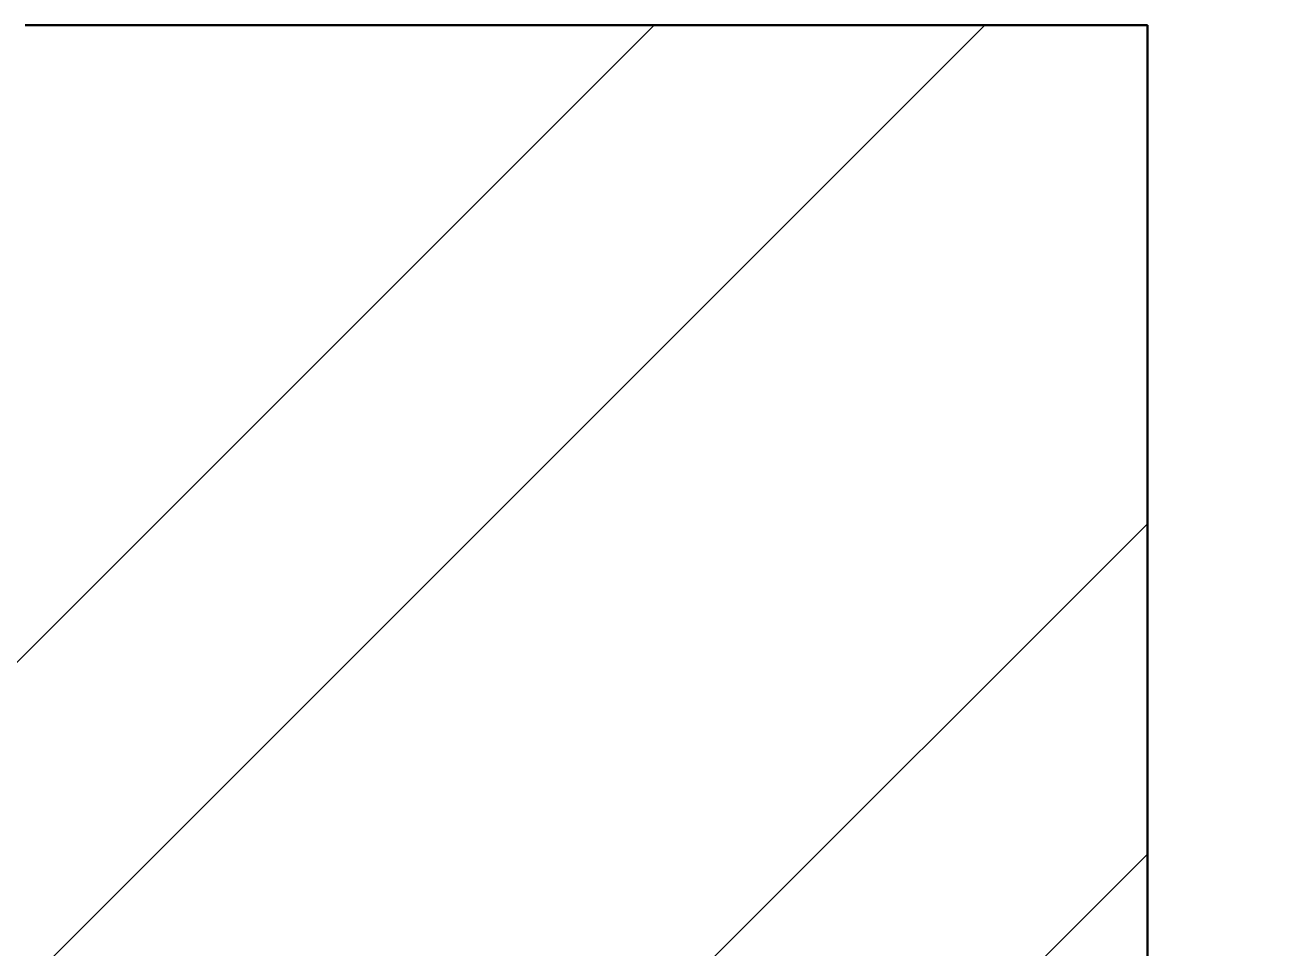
# Model space of a CAD drawing. Header units: millimetres. Extents: x -354900 to 8840672, y 0 to 292181.
# Drawn here: x -62035.9 to -61698.4, y 106122.7 to 106369.4 of the extents above; entities that cross this region are included whole.
import ezdxf
from ezdxf import colors
from ezdxf.entities.mleader import LeaderData, LeaderLine
from ezdxf.math import Vec2, Vec3

# ---------------------------------------------------------------- set-up
doc = ezdxf.new("R2010")
doc.units = ezdxf.units.MM
doc.header["$MEASUREMENT"] = 0
doc.layers.get('0').update_dxf_attribs({"color": 250, "lineweight": 9})
for name, color, linetype, lineweight in [('АР_Отметки', 250, 'Continuous', 15), ('АР_Сущ Несущая стена', 202, 'Continuous', 30), ('АР_Штриховка кирпич', 250, 'Continuous', 9)]:
    doc.layers.add(name, color=color, linetype=linetype, lineweight=lineweight)
doc.styles.add('ISOCPEUR', font='isocpeur.ttf', dxfattribs={"width": 0.7})

# ---------------------------------------------------------------- blocks, each defined once
blk = doc.blocks.new('_DotSmall')
at = {"color": 0, "linetype": 'ByBlock', "const_width": 0.5}
blk.add_lwpolyline([(-0.0625, 0, 1), (0.0625, 0, 1)], format="xyb", close=True, dxfattribs=at)

msp = doc.modelspace()

# ---------------------------------------------------------------- hatches: boundary and pattern name
at = {"layer": 'АР_Штриховка кирпич', "ltscale": 100}
h = msp.add_hatch(dxfattribs=at)
h.set_pattern_fill('ANSI32', color=256, scale=500)
h.set_pattern_definition([(45, (-1028542.36, 164822.8), (-132.58252, 132.58252), []), (45, (-1028453.97, 164822.8), (-132.58252, 132.58252), [])])
h.paths.add_polyline_path([(-58905.88, 102375.68), (-59415.88, 101865.68), (-59415.88, 99715.68), (-60035.72, 99715.68), (-60035.72, 98935.68), (-59805.69, 98935.68), (-59805.65, 98934.08), (-59295.72, 98934.08), (-59295.76, 98935.68), (-56295.76, 98935.68), (-56295.72, 98815.68), (-55785.72, 98815.68), (-55785.72, 99445.84), (-58905.88, 99445.68)])
h.paths.add_polyline_path([(-62545.88, 101256.63), (-61765.88, 101267.45), (-61765.88, 101865.68), (-59415.88, 101865.68), (-58905.88, 102375.68), (-62035.45, 102375.68), (-62035.88, 105875.94), (-61735.88, 105875.94), (-61735.88, 106369.37), (-62545.88, 106369.37), (-62545.88, 104649.5), (-62035.88, 104649.5), (-62035.88, 102879.5), (-62545.88, 102879.5)])
h.paths.add_polyline_path([(-61765.88, 100095.04), (-62545.88, 100095.04), (-62545.88, 98935.49), (-60035.65, 98935.72), (-60035.8, 99715.65), (-61765.88, 99715.56)])

# ---------------------------------------------------------------- linework, layer by layer
at = {"layer": 'АР_Сущ Несущая стена', "ltscale": 100}
msp.add_line((-61735.88, 105875.94), (-61735.88, 106369.37), dxfattribs=at)
msp.add_line((-61735.88, 105875.94), (-61735.88, 106369.37), dxfattribs=at)
msp.add_lwpolyline([(-61735.88, 106369.37), (-62035.88, 106369.37)], dxfattribs=at)
at = {"layer": 'АР_Сущ Несущая стена', "lineweight": 18, "ltscale": 100}
msp.add_arc((-62178.2, 115484.59), 9778.65, 272.592548, 356.635391, dxfattribs=at)

# ---------------------------------------------------------------- leaders
at = {"layer": 'АР_Отметки'}
ml = msp.add_multileader_mtext('Standard', dxfattribs=at)
ml.set_content('+4,200', color=256, style='ISOCPEUR')
ml.set_leader_properties(color=256, linetype='Continuous', lineweight=-1)
ml.set_arrow_properties(name='DOTSMALL')
ml.build(insert=Vec2(0, 0))
ml.multileader.update_dxf_attribs({"has_text_frame": 1, "text_left_attachment_type": 4, "text_right_attachment_type": 4, "dogleg_length": 100, "arrow_head_size": 180})
ctx = ml.context
ctx.base_point, ctx.char_height, ctx.arrow_head_size, ctx.landing_gap_size, ctx.plane_origin = Vec3(-63316, 113979.63), 250, 180, 50, Vec3(-63397.39, 112712.07)
ctx.left_attachment, ctx.right_attachment = 4, 4
notes = []
notes.append((ctx, [(0, (0, 0, 0), (0, 0), (1, 0), 1, [])]))
ctx.mtext.insert, ctx.mtext.width, ctx.mtext.line_spacing_style, ctx.mtext.flow_direction = Vec3(-63266, 114312.96), 852.697, 2, 5
for ctx, leaders in notes:
    for number, flags, end, landing, length, lines in leaders:
        leader = LeaderData()
        leader.index, (leader.has_last_leader_line, leader.has_dogleg_vector, leader.attachment_direction) = number, flags
        leader.last_leader_point, leader.dogleg_vector, leader.dogleg_length = Vec3(end), Vec3(landing), length
        for number, points, colour, breaks in lines:
            line = LeaderLine()
            line.index, line.vertices, line.color, line.breaks = number, Vec3.list(points), colors.encode_raw_color(colour), breaks
            leader.lines.append(line)
        ctx.leaders.append(leader)

doc.saveas('drawing.dxf')
